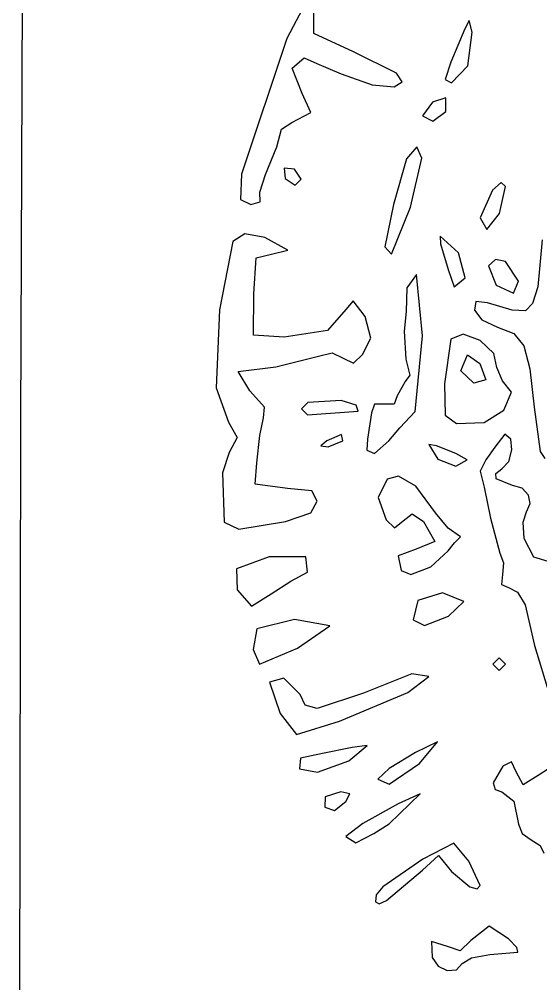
# Model space of a CAD drawing. Extents: x -0.8 to 79.1, y -6.2 to 80.1.
# Drawn here: x 4.09 to 21.43, y 13.56 to 45.61 of the extents above; entities that cross this region are included whole.
import ezdxf

# ---------------------------------------------------------------- set-up
doc = ezdxf.new("R2010")
doc.units = 0

msp = doc.modelspace()

# ---------------------------------------------------------------- linework, layer by layer
at = {"layer": 'Layer 1', "color": 4}
for p, q in [((4.141005, 32.207748), (4.23446, 57.285662)), ((15.124426, 49.062569), (12.987384, 44.969511)), ((13.888405, 45.134769), (13.884602, 45.813495)), ((19.052078, 45.567714), (18.903621, 45.29551)), ((19.141523, 45.176928), (19.052078, 45.567714)), ((18.903621, 45.29551), (18.442196, 44.18131)), ((12.987384, 44.969511), (11.477865, 40.467311)), ((15.198922, 44.521529), (13.888405, 45.134769)), ((19.000259, 44.062729), (19.141523, 45.176928)), ((13.165245, 43.989145), (13.557823, 44.328095)), ((13.557823, 44.328095), (13.987361, 44.144582)), ((16.627662, 43.817399), (15.198922, 44.521529)), ((13.500517, 43.137421), (13.165245, 43.989145)), ((13.987361, 44.144582), (14.788779, 43.799252)), ((18.442196, 44.18131), (18.248543, 43.609308)), ((18.462931, 43.491565), (19.000249, 44.062729)), ((19.000249, 44.062729), (19.000259, 44.062729)), ((14.788779, 43.799252), (15.819374, 43.431085)), ((16.819146, 43.53501), (16.627662, 43.817399)), ((18.248543, 43.609308), (18.462931, 43.491565)), ((15.819374, 43.431085), (16.553764, 43.359756)), ((16.553764, 43.359756), (16.819146, 43.53501)), ((13.789154, 42.511539), (13.500517, 43.137421)), ((18.273409, 43.000391), (17.829649, 42.859416)), ((18.274904, 42.545691), (18.273409, 43.000391)), ((17.829649, 42.859416), (17.499258, 42.404436)), ((13.148538, 42.183998), (13.789154, 42.511539)), ((17.499258, 42.404436), (17.837548, 42.225836)), ((17.837548, 42.225836), (18.274936, 42.545691)), ((18.274936, 42.545691), (18.274904, 42.545691)), ((12.803794, 41.958897), (13.148538, 42.183998)), ((12.654071, 41.367541), (12.803794, 41.958897)), ((12.273369, 40.451555), (12.654071, 41.367541)), ((17.309703, 41.369279), (16.965784, 40.966199)), ((17.470564, 40.996485), (17.309703, 41.369279)), ((16.965784, 40.966199), (16.528793, 39.459222)), ((17.098094, 39.362744), (17.470564, 40.996485)), ((11.477865, 40.467311), (11.442033, 39.620049)), ((12.092395, 39.867927), (12.273369, 40.451555)), ((13.240918, 40.629639), (12.900937, 40.661852)), ((12.900937, 40.661852), (12.93315, 40.32187)), ((13.466881, 40.29561), (13.240918, 40.629639)), ((12.93315, 40.32187), (13.267178, 40.095907)), ((13.267178, 40.095907), (13.466881, 40.29561)), ((13.466881, 40.29561), (13.466881, 40.29561)), ((20.115264, 40.187529), (19.826358, 39.928628)), ((20.051222, 39.154693), (20.251137, 40.056666)), ((20.251137, 40.056666), (20.115264, 40.187529)), ((12.092398, 39.86793), (12.092395, 39.867927)), ((12.10182, 39.546333), (12.092398, 39.86793)), ((19.826358, 39.928628), (19.409283, 39.011253)), ((11.442033, 39.620049), (11.787417, 39.459225)), ((11.787417, 39.459225), (12.10182, 39.546333)), ((16.528793, 39.459222), (16.249022, 38.051569)), ((16.466992, 37.806399), (17.098094, 39.362744)), ((17.098094, 39.362744), (17.098094, 39.362744)), ((19.639694, 38.626832), (20.051222, 39.154693)), ((20.051222, 39.154693), (20.051222, 39.154693)), ((19.409283, 39.011253), (19.639694, 38.626832)), ((11.588626, 38.479716), (11.186904, 38.22951)), ((12.249613, 38.357948), (11.588626, 38.479716)), ((11.186904, 38.22951), (10.752228, 35.957448)), ((13.019993, 37.935476), (12.249613, 38.357948)), ((18.689359, 37.849109), (18.088574, 38.398077)), ((18.088574, 38.398077), (18.093476, 38.143403)), ((18.093476, 38.143403), (18.348151, 37.294487)), ((21.468662, 38.284373), (21.325637, 36.723673)), ((12.47121, 37.799258), (13.019993, 37.935476)), ((16.249022, 38.051569), (16.466992, 37.806399)), ((18.908708, 37.020229), (18.689359, 37.849109)), ((11.887581, 36.48802), (11.971231, 37.682988)), ((11.971231, 37.682988), (12.47121, 37.799258)), ((19.924001, 37.628646), (19.689996, 37.421512)), ((20.256461, 37.56529), (19.924001, 37.628646)), ((20.682655, 36.905012), (20.256461, 37.56529)), ((18.348151, 37.294487), (18.551737, 36.720101)), ((19.689996, 37.421512), (19.945935, 36.775672)), ((17.301299, 37.124705), (16.970668, 36.684469)), ((17.493887, 35.088927), (17.301299, 37.124705)), ((18.551737, 36.720101), (18.908716, 37.020229)), ((18.908716, 37.020229), (18.908708, 37.020229)), ((20.517014, 36.50829), (20.682655, 36.905012)), ((20.682655, 36.905012), (20.682655, 36.905012)), ((16.970668, 36.684469), (16.949509, 35.90439)), ((19.945935, 36.775672), (20.517014, 36.50829)), ((21.325637, 36.723673), (21.151685, 36.167838)), ((11.875166, 35.108532), (11.887581, 36.48802)), ((15.189439, 36.258584), (14.952482, 35.962339)), ((15.59442, 35.731402), (15.189439, 36.258584)), ((19.264285, 36.232624), (19.229038, 35.948225)), ((19.653171, 36.182969), (19.264285, 36.232624)), ((10.752228, 35.957448), (10.639615, 33.363901)), ((14.952482, 35.962339), (14.339716, 35.265137)), ((16.949509, 35.90439), (16.884509, 35.245508)), ((19.229038, 35.948225), (19.473547, 35.618604)), ((20.47132, 35.947878), (19.653171, 36.182969)), ((20.918869, 35.926037), (20.47132, 35.947878)), ((21.151685, 36.167838), (20.918869, 35.926037)), ((15.782584, 35.014874), (15.59442, 35.731402)), ((19.473547, 35.618604), (19.988345, 35.382502)), ((14.339716, 35.265137), (12.901612, 35.043099)), ((19.988345, 35.382502), (20.528943, 35.165351)), ((12.901612, 35.043099), (11.875166, 35.108532)), ((15.506018, 34.467365), (15.782584, 35.014874)), ((16.884509, 35.245508), (16.94241, 34.310365)), ((17.252932, 32.571775), (17.493887, 35.088927)), ((18.441147, 34.98121), (18.227737, 33.499555)), ((18.850548, 35.142421), (18.441147, 34.98121)), ((19.412255, 34.93164), (18.850548, 35.142421)), ((19.869132, 34.508818), (19.412255, 34.93164)), ((20.528943, 35.165351), (20.86463, 34.754532)), ((20.86463, 34.754532), (21.067866, 33.992332)), ((12.617966, 34.062769), (14.043275, 34.409769)), ((14.043275, 34.409769), (14.487478, 34.530248)), ((14.487478, 34.530248), (14.8621, 34.352676)), ((14.8621, 34.352676), (15.201183, 34.186741)), ((15.201183, 34.186741), (15.506018, 34.467365)), ((16.94241, 34.310365), (17.07516, 33.779606)), ((18.772598, 33.92875), (18.987573, 34.455782)), ((18.987573, 34.455782), (19.398636, 34.1734)), ((19.964047, 34.033903), (19.869132, 34.508818)), ((11.364699, 33.909237), (12.617966, 34.062769)), ((19.398636, 34.1734), (19.595837, 33.628764)), ((20.155662, 33.592194), (19.964047, 34.033903)), ((21.067866, 33.992332), (21.211112, 32.721036)), ((11.752445, 33.257606), (11.364699, 33.909237)), ((17.07516, 33.779606), (16.915596, 33.572075)), ((19.197055, 33.516818), (18.772598, 33.92875)), ((18.772598, 33.92875), (18.772598, 33.92875)), ((10.639615, 33.363901), (11.049326, 32.224286)), ((16.915596, 33.572075), (16.65031, 33.094546)), ((18.227737, 33.499555), (18.25209, 32.451015)), ((19.595837, 33.628764), (19.197055, 33.516818)), ((20.457314, 33.221507), (20.155662, 33.592194)), ((12.242205, 32.71586), (11.752445, 33.257606)), ((16.65031, 33.094546), (16.554267, 32.820303)), ((20.205141, 32.623783), (20.457314, 33.221507)), ((12.206194, 32.364847), (12.242205, 32.71586)), ((13.67911, 32.879755), (13.469524, 32.670254)), ((14.786899, 32.936992), (13.67911, 32.879755)), ((15.287292, 32.789676), (14.786899, 32.936992)), ((15.359254, 32.592275), (15.287292, 32.789676)), ((15.89599, 32.815841), (15.798498, 32.533486)), ((16.225852, 32.81864), (15.89599, 32.815841)), ((16.554267, 32.820303), (16.225852, 32.81864)), ((21.211112, 32.721036), (21.41128, 31.245023)), ((12.092395, 31.776374), (12.206194, 32.364847)), ((13.469524, 32.670254), (13.669114, 32.469593)), ((13.669114, 32.469593), (15.359252, 32.592275)), ((15.359252, 32.592275), (15.359254, 32.592275)), ((15.798498, 32.533486), (15.667632, 31.659819)), ((16.747113, 32.031218), (17.252932, 32.571775)), ((18.25209, 32.451015), (18.630103, 32.181427)), ((19.546232, 32.208819), (20.205141, 32.623783)), ((20.205141, 32.623783), (20.205141, 32.623783)), ((4.091402, 4.24546), (4.141005, 32.207748)), ((11.049326, 32.224286), (11.332223, 31.717026)), ((18.630103, 32.181427), (19.546232, 32.208819)), ((11.984006, 30.871126), (12.092395, 31.776374)), ((14.79919, 31.808208), (14.315796, 31.606761)), ((14.846367, 31.606761), (14.79919, 31.808208)), ((16.376589, 31.606761), (16.747113, 32.031218)), ((20.238336, 31.819065), (19.895241, 31.394609)), ((20.427273, 31.660588), (20.238336, 31.819065)), ((11.332223, 31.717026), (11.067552, 31.216589)), ((14.315796, 31.606761), (14.117204, 31.436835)), ((14.117204, 31.436835), (14.356327, 31.397781)), ((14.356327, 31.397781), (14.846367, 31.606761)), ((14.846367, 31.606761), (14.846367, 31.606761)), ((15.667632, 31.659819), (15.646741, 31.286457)), ((15.902626, 31.182304), (16.376588, 31.606761)), ((16.376588, 31.606761), (16.376589, 31.606761)), ((17.966129, 31.436979), (17.711454, 31.479422)), ((17.711454, 31.479422), (18.000921, 30.992177)), ((18.602815, 31.182304), (17.966129, 31.436979)), ((20.463515, 31.301206), (20.427273, 31.660588)), ((11.067552, 31.216589), (10.849834, 30.53924)), ((15.646741, 31.286457), (15.902626, 31.182304)), ((18.984826, 30.970073), (18.602815, 31.182304)), ((19.895241, 31.394609), (19.596767, 30.970149)), ((20.362242, 30.914989), (20.463515, 31.301206)), ((21.41128, 31.245023), (21.568116, 31.015817)), ((11.936052, 30.156908), (11.984006, 30.871126)), ((18.000921, 30.992177), (18.602815, 30.757845)), ((18.602815, 30.757845), (18.984826, 30.970073)), ((18.984826, 30.970073), (18.984826, 30.970073)), ((19.596767, 30.970149), (19.413869, 30.589759)), ((20.138639, 30.676012), (20.362242, 30.914989)), ((10.849834, 30.53924), (10.899149, 28.900845)), ((19.413869, 30.589759), (19.54404, 30.057228)), ((19.935185, 30.519244), (20.138639, 30.676012)), ((19.950029, 30.336327), (19.935185, 30.519244)), ((13.007807, 30.015045), (11.936052, 30.156908)), ((16.319457, 30.323005), (16.026287, 29.71673)), ((16.694355, 30.429226), (16.319457, 30.323005)), ((17.274486, 30.096852), (16.694355, 30.429226)), ((20.489619, 30.121236), (19.950029, 30.336327)), ((13.820251, 29.939312), (13.007807, 30.015045)), ((13.997453, 29.592087), (13.820251, 29.939312)), ((17.923683, 29.212464), (17.274486, 30.096852)), ((19.54404, 30.057228), (19.758977, 29.032254)), ((20.808429, 30.028468), (20.489619, 30.121236)), ((21.018627, 29.800842), (20.808429, 30.028468)), ((13.780372, 29.205246), (13.997453, 29.592087)), ((16.026287, 29.71673), (16.290076, 28.975301)), ((20.952532, 29.245072), (21.080049, 29.514371)), ((21.080049, 29.514371), (21.018627, 29.800842)), ((12.936309, 28.922718), (13.780372, 29.205246)), ((16.851079, 28.940091), (17.152627, 29.174345)), ((17.152627, 29.174345), (17.529655, 28.926347)), ((18.34814, 28.697053), (17.923683, 29.212464)), ((20.84396, 28.89729), (20.952532, 29.245072)), ((10.899149, 28.900845), (11.389928, 28.668163)), ((11.389928, 28.668163), (12.936298, 28.922718)), ((12.936298, 28.922718), (12.936309, 28.922718)), ((16.290076, 28.975301), (16.567794, 28.709926)), ((16.567794, 28.709926), (16.851079, 28.940091)), ((17.529655, 28.926347), (17.906292, 28.26113)), ((19.758977, 29.032254), (20.066218, 27.868443)), ((20.879152, 28.357364), (20.84396, 28.89729)), ((18.760824, 28.411565), (18.34814, 28.697053)), ((17.906292, 28.26113), (17.286997, 27.99886)), ((18.346485, 27.945817), (18.560369, 28.211103)), ((18.560369, 28.211103), (18.760824, 28.411565)), ((21.193836, 27.733377), (20.879152, 28.357364)), ((17.286997, 27.99886), (16.682802, 27.777217)), ((17.773601, 27.415244), (18.346485, 27.945817)), ((12.397482, 27.746161), (11.311023, 27.345491)), ((13.620414, 27.74729), (12.397482, 27.746161)), ((13.675452, 27.241761), (13.620414, 27.74729)), ((16.682802, 27.777217), (16.791797, 27.291431)), ((20.066218, 27.868443), (20.186053, 27.547549)), ((21.668668, 27.588182), (21.193836, 27.733377)), ((11.311023, 27.345491), (11.331455, 26.653984)), ((13.120475, 26.93773), (13.675452, 27.241761)), ((16.791797, 27.291431), (17.111119, 27.165738)), ((17.111119, 27.165738), (17.773601, 27.41523)), ((17.773601, 27.41523), (17.773601, 27.415244)), ((20.186053, 27.547549), (20.155323, 27.16022)), ((12.462609, 26.513274), (13.120475, 26.93773)), ((20.155323, 27.16022), (20.126464, 26.825222)), ((11.331455, 26.653984), (11.806895, 26.113815)), ((20.126464, 26.825222), (20.35527, 26.725578)), ((20.35527, 26.725578), (20.649852, 26.573042)), ((11.806895, 26.113815), (12.462609, 26.51331)), ((12.462609, 26.51331), (12.462609, 26.513274)), ((17.338713, 26.300907), (17.186218, 25.655733)), ((18.164246, 26.554393), (17.338713, 26.300907)), ((18.865908, 26.261824), (18.164246, 26.554393)), ((20.649852, 26.573042), (20.911735, 26.158095)), ((18.365619, 25.779518), (18.865908, 26.261824)), ((20.911735, 26.158095), (21.222336, 24.796928)), ((13.237846, 25.662502), (11.989734, 25.356199)), ((14.42052, 25.454376), (13.237846, 25.662502)), ((17.186218, 25.655733), (17.566783, 25.469074)), ((17.566783, 25.469074), (18.365619, 25.779518)), ((18.365619, 25.779518), (18.365619, 25.779518)), ((11.989734, 25.356199), (11.867799, 24.672408)), ((13.345495, 24.711575), (14.42052, 25.454376)), ((12.075289, 24.178757), (13.345495, 24.711575)), ((13.345495, 24.711575), (13.345495, 24.711575)), ((21.222336, 24.796928), (21.72191, 23.160612)), ((11.867799, 24.672408), (12.075289, 24.178757)), ((20.045969, 24.390985), (19.833741, 24.178757)), ((20.258198, 24.178757), (20.045969, 24.390985)), ((19.833741, 24.178757), (20.045969, 23.966528)), ((20.045969, 23.966528), (20.258198, 24.178757)), ((20.258198, 24.178757), (20.258198, 24.178757)), ((12.883252, 23.716003), (12.405738, 23.582749)), ((13.428584, 23.17067), (12.883252, 23.716003)), ((17.139047, 23.861815), (15.529809, 23.214756)), ((17.008134, 23.242083), (17.711454, 23.77455)), ((17.711454, 23.77455), (17.139047, 23.861815)), ((12.405738, 23.582749), (12.766598, 22.54075)), ((13.600719, 22.815729), (13.428584, 23.17067)), ((15.529809, 23.214756), (13.995017, 22.704484)), ((14.736153, 22.292), (17.008134, 23.242083)), ((13.995017, 22.704484), (13.600719, 22.815729)), ((12.766598, 22.54075), (13.306457, 21.844243)), ((13.306457, 21.844243), (14.736153, 22.292)), ((14.736153, 22.292), (14.736153, 22.292)), ((15.049852, 20.964785), (15.661243, 21.481356)), ((15.661243, 21.481356), (15.154579, 21.409031)), ((17.993646, 21.605972), (17.262561, 21.243682)), ((17.393111, 20.884402), (17.993646, 21.605972)), ((14.16915, 21.210806), (13.43581, 21.056275)), ((15.154579, 21.409031), (14.16915, 21.210806)), ((17.262561, 21.243682), (16.385025, 20.719771)), ((13.43581, 21.056275), (13.401907, 20.706585)), ((14.002368, 20.594498), (15.049852, 20.964785)), ((15.049852, 20.964785), (15.049852, 20.964785)), ((16.385079, 20.195962), (17.393111, 20.884402)), ((17.393111, 20.884402), (17.393111, 20.884402)), ((20.453624, 20.930974), (20.162834, 20.79209)), ((20.612043, 20.605849), (20.453624, 20.930974)), ((13.401907, 20.706585), (14.002368, 20.594498)), ((16.385025, 20.719771), (16.013625, 20.365302)), ((20.162834, 20.79209), (19.844085, 20.235785)), ((20.846382, 20.173089), (20.612043, 20.605849)), ((21.688118, 20.699013), (21.338805, 20.482439)), ((16.013625, 20.365302), (16.385079, 20.195962)), ((19.844085, 20.235785), (19.909955, 20.020526)), ((21.338805, 20.482439), (20.846382, 20.173089)), ((14.778764, 19.934185), (14.255625, 19.768566)), ((15.085195, 19.874568), (14.778764, 19.934185)), ((14.952482, 19.615841), (15.085195, 19.874568)), ((16.382905, 18.873041), (17.419362, 19.872562)), ((17.419362, 19.872562), (16.690248, 19.538165)), ((19.909955, 20.020526), (20.129384, 19.934261)), ((20.129384, 19.934261), (20.526729, 19.634333)), ((14.255625, 19.768566), (14.250822, 19.433215)), ((14.574858, 19.31543), (14.952482, 19.615841)), ((14.952482, 19.615841), (14.952482, 19.615841)), ((20.526729, 19.634333), (20.682662, 18.870061)), ((14.250822, 19.433215), (14.574858, 19.31543)), ((16.690248, 19.538165), (15.510772, 18.883579)), ((15.510772, 18.883579), (14.952482, 18.453837)), ((15.877192, 18.554697), (16.382905, 18.873041)), ((20.682662, 18.870061), (20.807346, 18.553075)), ((14.952482, 18.453837), (15.27847, 18.246406)), ((15.27847, 18.246406), (15.877192, 18.554697)), ((15.877192, 18.554697), (15.877192, 18.554697)), ((20.807346, 18.553075), (21.107119, 18.342545)), ((21.107119, 18.342545), (21.406892, 18.158089)), ((18.540275, 18.236365), (17.505763, 17.700551)), ((19.036248, 17.630201), (18.540275, 18.236365)), ((21.406892, 18.158089), (21.531577, 17.903785)), ((17.505763, 17.700551), (16.177801, 16.786476)), ((17.490842, 17.340484), (18.029797, 17.824097)), ((18.029797, 17.824097), (18.462228, 17.287429)), ((19.409283, 16.824271), (19.036248, 17.630201)), ((16.297422, 16.330138), (17.490842, 17.340487)), ((17.490842, 17.340487), (17.490842, 17.340484)), ((18.462228, 17.287429), (19.070616, 16.787067)), ((16.177801, 16.786476), (15.954925, 16.513232)), ((19.070616, 16.787067), (19.311879, 16.719785)), ((19.311879, 16.719785), (19.409283, 16.824271)), ((15.954925, 16.513232), (15.933585, 16.284118)), ((15.933585, 16.284118), (16.054148, 16.215311)), ((16.054148, 16.215311), (16.297422, 16.330138)), ((19.706769, 15.477383), (19.101108, 15.003038)), ((20.355137, 15.058158), (19.706769, 15.477383)), ((18.325608, 14.805516), (17.797856, 14.965332)), ((17.797856, 14.965332), (17.812492, 14.432232)), ((18.749902, 14.657008), (18.325608, 14.805516)), ((19.101108, 15.003038), (18.749902, 14.657008)), ((20.636257, 14.763474), (20.355137, 15.058158)), ((20.662492, 14.615942), (20.636257, 14.763474)), ((17.812492, 14.432232), (18.012796, 14.146959)), ((18.817998, 14.234095), (19.121464, 14.423882)), ((19.121464, 14.423882), (19.737654, 14.539911)), ((19.737654, 14.539911), (20.662492, 14.615942)), ((18.012796, 14.146959), (18.319468, 14.004594)), ((18.624029, 14.026514), (18.817998, 14.234095)), ((18.817998, 14.234095), (18.817998, 14.234095)), ((18.319468, 14.004594), (18.624029, 14.026514))]:
    msp.add_line(p, q, dxfattribs=at)

doc.saveas('drawing.dxf')
